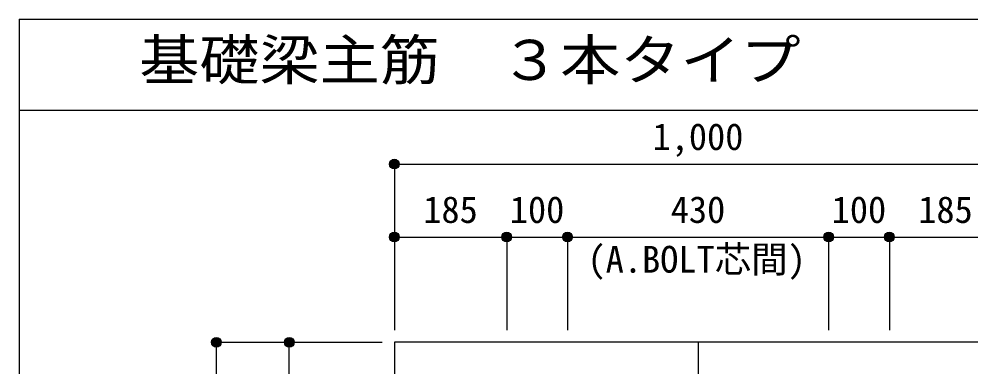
# Model space of a CAD drawing. Units: millimetres at full size, sheet at 1:20. Extents: x -3982 to 3969, y -2797 to 2801.
# Drawn here: x -3982 to -2415, y 2229 to 2801 of the extents above; entities that cross this region are included whole.
import ezdxf
from ezdxf.enums import TextEntityAlignment as Align

# ---------------------------------------------------------------- set-up
doc = ezdxf.new("R2010")
doc.units = ezdxf.units.MM
doc.header["$LTSCALE"] = 20
doc.header["$PDMODE"] = 32
doc.header["$PDSIZE"] = 10
doc.linetypes.add('CHAIN1', pattern=[8, 5, -1, 1, -1])
for name, color, linetype in [('6-1_躯体線', 2, 'Continuous'), ('6-7_文字', 7, 'Continuous'), ('6-D_寸法', 4, 'Continuous'), ('F-0_枠', 6, 'Continuous')]:
    doc.layers.add(name, color=color, linetype=linetype)
doc.styles.add('ＭＳ ゴシック', font='')
doc.styles.get('ＭＳ ゴシック').set_extended_font_data('MS Gothic')

msp = doc.modelspace()

# ---------------------------------------------------------------- linework, layer by layer
at = {"layer": '6-1_躯体線'}
for p, q in [((-1963.87, 2269.12), (-3363.87, 2269.12)), ((-3363.87, 2269.12), (-3363.87, 1269.12))]:
    msp.add_line(p, q, dxfattribs=at)
at = {"layer": '6-D_寸法'}
for p, q in [((-3363.87, 2562.15), (-3363.87, 2442.15)), ((-3363.87, 2562.15), (-3363.87, 2442.15)), ((-3363.87, 2562.15), (-2363.87, 2562.15)), ((-3363.87, 2442.15), (-3363.87, 2289.12)), ((-3363.87, 2442.15), (-3363.87, 2289.12)), ((-3363.87, 2442.15), (-3178.87, 2442.15)), ((-3363.87, 2442.15), (-3363.87, 2289.12)), ((-3178.87, 2442.15), (-3178.87, 2289.12)), ((-3178.87, 2442.15), (-3078.87, 2442.15)), ((-3078.87, 2442.15), (-3078.87, 2289.12)), ((-3078.87, 2442.15), (-2648.87, 2442.15)), ((-2648.87, 2442.15), (-2648.87, 2289.12)), ((-2648.87, 2442.15), (-2548.87, 2442.15)), ((-2548.87, 2442.15), (-2548.87, 2289.12)), ((-3656.89, 2269.12), (-3536.89, 2269.12)), ((-3656.89, 1269.12), (-3656.89, 2269.12)), ((-3536.89, 2269.12), (-3383.87, 2269.12)), ((-3536.89, 2269.12), (-3383.87, 2269.12)), ((-3536.89, 2269.12), (-3383.87, 2269.12)), ((-3536.89, 2269.12), (-3383.87, 2269.12)), ((-3536.89, 2269.12), (-3383.87, 2269.12)), ((-3536.89, 2269.12), (-3383.87, 2269.12)), ((-3536.89, 2269.12), (-3383.87, 2269.12)), ((-3536.89, 2269.12), (-3383.87, 2269.12)), ((-3536.89, 2269.12), (-3383.87, 2269.12)), ((-3536.89, 2269.12), (-3383.87, 2269.12)), ((-3536.89, 2269.12), (-3383.87, 2269.12))]:
    msp.add_line(p, q, dxfattribs=at)
at = {"layer": '6-D_寸法', "linetype": 'CHAIN1'}
msp.add_line((-2863.87, 2269.12), (-2863.87, 869.12), dxfattribs=at)
at = {"layer": '6-D_寸法'}
for points in [[(-2548.87, 2442.15), (-2363.87, 2442.15), (-2363.87, 2289.12)], [(-3536.89, 1949.12), (-3536.89, 2269.12), (-3383.87, 2269.12)]]:
    msp.add_lwpolyline(points, dxfattribs=at)
for centre, radius in [((-3363.87, 2562.15), 8), ((-3363.87, 2562.15), 7.2), ((-3363.87, 2562.15), 6.4), ((-3363.87, 2562.15), 5.6), ((-3363.87, 2562.15), 4.8), ((-3363.87, 2562.15), 4), ((-3363.87, 2562.15), 3.2), ((-3363.87, 2562.15), 2.4), ((-3363.87, 2562.15), 1.6), ((-3363.87, 2562.15), 0.8), ((-3363.87, 2442.15), 8), ((-3363.87, 2442.15), 7.2), ((-3363.87, 2442.15), 6.4), ((-3363.87, 2442.15), 5.6), ((-3363.87, 2442.15), 4.8), ((-3363.87, 2442.15), 4), ((-3363.87, 2442.15), 3.2), ((-3178.87, 2442.15), 8), ((-3178.87, 2442.15), 7.2), ((-3178.87, 2442.15), 6.4), ((-3178.87, 2442.15), 5.6), ((-3178.87, 2442.15), 4.8), ((-3178.87, 2442.15), 4), ((-3178.87, 2442.15), 3.2), ((-3078.87, 2442.15), 8), ((-3078.87, 2442.15), 7.2), ((-3078.87, 2442.15), 6.4), ((-3078.87, 2442.15), 5.6), ((-3078.87, 2442.15), 4.8), ((-3078.87, 2442.15), 4), ((-3078.87, 2442.15), 3.2), ((-2648.87, 2442.15), 8), ((-2648.87, 2442.15), 7.2), ((-2648.87, 2442.15), 6.4), ((-2648.87, 2442.15), 5.6), ((-2648.87, 2442.15), 4.8), ((-2648.87, 2442.15), 4), ((-2648.87, 2442.15), 3.2), ((-2548.87, 2442.15), 8), ((-2548.87, 2442.15), 7.2), ((-2548.87, 2442.15), 6.4), ((-2548.87, 2442.15), 5.6), ((-2548.87, 2442.15), 4.8), ((-2548.87, 2442.15), 4), ((-2548.87, 2442.15), 3.2), ((-3363.87, 2442.15), 2.4), ((-3363.87, 2442.15), 1.6), ((-3363.87, 2442.15), 0.8), ((-3178.87, 2442.15), 2.4), ((-3178.87, 2442.15), 1.6), ((-3178.87, 2442.15), 0.8), ((-3078.87, 2442.15), 2.4), ((-3078.87, 2442.15), 1.6), ((-3078.87, 2442.15), 0.8), ((-2648.87, 2442.15), 2.4), ((-2648.87, 2442.15), 1.6), ((-2648.87, 2442.15), 0.8), ((-2548.87, 2442.15), 2.4), ((-2548.87, 2442.15), 1.6), ((-2548.87, 2442.15), 0.8), ((-3656.89, 2269.12), 8), ((-3656.89, 2269.12), 7.2), ((-3656.89, 2269.12), 6.4), ((-3656.89, 2269.12), 5.6), ((-3656.89, 2269.12), 4.8), ((-3656.89, 2269.12), 4), ((-3536.89, 2269.12), 8), ((-3536.89, 2269.12), 7.2), ((-3536.89, 2269.12), 6.4), ((-3536.89, 2269.12), 5.6), ((-3536.89, 2269.12), 4.8), ((-3536.89, 2269.12), 4), ((-3656.89, 2269.12), 3.2), ((-3656.89, 2269.12), 2.4), ((-3656.89, 2269.12), 1.6), ((-3656.89, 2269.12), 0.8), ((-3536.89, 2269.12), 3.2), ((-3536.89, 2269.12), 2.4), ((-3536.89, 2269.12), 1.6), ((-3536.89, 2269.12), 0.8)]:
    msp.add_circle(centre, radius, dxfattribs=at)
at = {"layer": '6-D_寸法', "color": 7}
for p in [(-3363.87, 2562.15), (-3363.87, 2442.15), (-3178.87, 2442.15), (-3078.87, 2442.15), (-2648.87, 2442.15), (-2548.87, 2442.15), (-3656.89, 2269.12), (-3536.89, 2269.12)]:
    msp.add_point(p, dxfattribs=at)
at = {"layer": 'F-0_枠'}
for q in [(3969.4, 2800.77), (-3981.92, -2796.83)]:
    msp.add_line((-3981.92, 2800.77), q, dxfattribs=at)
at = {"layer": 'F-0_枠', "color": 2}
msp.add_line((-3981.92, 2650.77), (2482.4, 2650.77), dxfattribs=at)

# ---------------------------------------------------------------- texts
at = {"layer": '6-7_文字', "color": 2, "style": 'ＭＳ ゴシック', "width": 1.1}
msp.add_text('\u3000\u3000基礎梁主筋\u3000３本タイプ', height=65.98, dxfattribs=at).set_placement((-3981.92, 2680.77), align=Align.BOTTOM_LEFT)
at = {"layer": '6-7_文字', "color": 4, "style": 'ＭＳ ゴシック'}
msp.add_text('(A.BOLT芯間)', height=43.99, dxfattribs=at).set_placement((-3045.91, 2370.42), align=Align.BOTTOM_LEFT)
at = {"layer": '6-D_寸法', "style": 'ＭＳ ゴシック'}
for s, p in [('1,000', (-2938.87, 2572.15)), ('185', (-3316.37, 2452.15)), ('100', (-3173.87, 2452.15)), ('430', (-2908.87, 2452.15)), ('100', (-2643.87, 2452.15)), ('185', (-2501.37, 2452.15))]:
    msp.add_text(s, height=43.99, dxfattribs=at).set_placement(p, align=Align.BOTTOM_LEFT)

doc.saveas('drawing.dxf')
